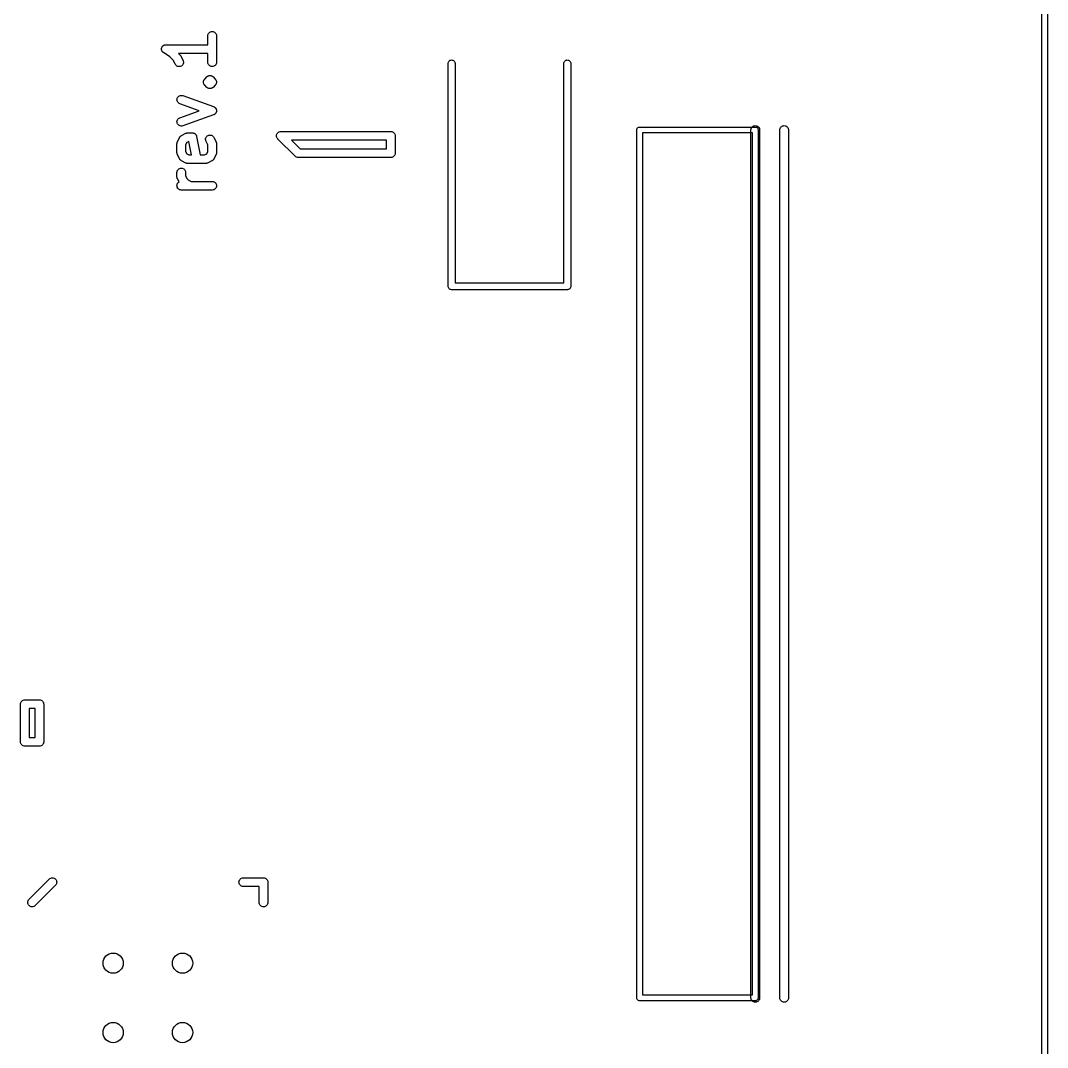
# Model space of a CAD drawing. Extents: x 4.8 to 7.88, y -6.14 to -3.94.
# Drawn here: x 7.177 to 7.876, y -4.994 to -4.296 of the extents above; entities that cross this region are included whole.
import ezdxf

# ---------------------------------------------------------------- set-up
doc = ezdxf.new("R2010")
doc.units = 0
doc.header["$MEASUREMENT"] = 0
doc.layers.add('BLACK', color=7, linetype='CONTINUOUS')

msp = doc.modelspace()

# ---------------------------------------------------------------- linework, layer by layer
at = {"layer": 'BLACK', "linetype": 'CONTINUOUS'}
for p, q in [((7.87205, -4.37018), (7.87205, -3.93898)), ((7.87598, -3.9371), (7.87598, -5.55108)), ((7.30484, -4.3048), (7.30512, -4.3043)), ((7.30512, -4.3043), (7.30549, -4.30386)), ((7.30549, -4.30386), (7.30594, -4.3035)), ((7.30594, -4.3035), (7.30645, -4.30323)), ((7.30645, -4.30323), (7.307, -4.30307)), ((7.307, -4.30307), (7.30758, -4.30301)), ((7.30758, -4.30301), (7.30815, -4.30307)), ((7.30815, -4.30307), (7.3087, -4.30324)), ((7.3087, -4.30324), (7.30921, -4.30352)), ((7.30921, -4.30352), (7.30965, -4.30389)), ((7.30965, -4.30389), (7.31001, -4.30433)), ((7.31001, -4.30433), (7.31029, -4.30484)), ((7.3046, -4.30593), (7.30467, -4.30535)), ((7.3046, -4.30597), (7.3046, -4.30593)), ((7.3046, -4.31201), (7.3046, -4.30597)), ((7.30467, -4.30535), (7.30484, -4.3048)), ((7.31029, -4.30484), (7.31045, -4.30539)), ((7.31045, -4.30539), (7.31051, -4.30597)), ((7.31051, -4.30597), (7.31051, -4.32396)), ((7.27311, -4.31494), (7.27314, -4.31466)), ((7.27313, -4.31523), (7.27311, -4.31494)), ((7.27311, -4.31494), (7.27311, -4.31494)), ((7.27311, -4.31494), (7.27311, -4.31494)), ((7.27316, -4.31551), (7.27313, -4.31523)), ((7.27314, -4.31466), (7.27317, -4.31437)), ((7.27316, -4.31552), (7.27316, -4.31551)), ((7.27324, -4.3158), (7.27316, -4.31552)), ((7.27316, -4.31552), (7.27316, -4.31552)), ((7.27317, -4.31437), (7.27325, -4.31409)), ((7.27317, -4.31437), (7.27317, -4.31437)), ((7.27317, -4.31437), (7.27317, -4.31437)), ((7.27332, -4.31607), (7.27324, -4.3158)), ((7.27325, -4.31409), (7.27334, -4.31382)), ((7.27345, -4.31631), (7.27332, -4.31607)), ((7.27332, -4.31607), (7.27332, -4.31607)), ((7.27332, -4.31607), (7.27332, -4.31607)), ((7.27334, -4.31382), (7.27348, -4.31356)), ((7.27334, -4.31382), (7.27334, -4.31382)), ((7.27334, -4.31382), (7.27334, -4.31382)), ((7.27359, -4.31658), (7.27345, -4.31631)), ((7.27348, -4.31356), (7.27361, -4.31331)), ((7.27377, -4.3168), (7.27359, -4.31658)), ((7.27359, -4.31658), (7.27359, -4.31658)), ((7.27359, -4.31658), (7.27359, -4.31658)), ((7.27361, -4.31331), (7.2738, -4.31309)), ((7.27361, -4.31331), (7.27361, -4.31331)), ((7.27361, -4.31331), (7.27361, -4.31331)), ((7.27395, -4.31703), (7.27377, -4.3168)), ((7.2738, -4.31309), (7.27398, -4.31287)), ((7.27417, -4.31722), (7.27395, -4.31703)), ((7.27395, -4.31703), (7.27395, -4.31703)), ((7.27395, -4.31703), (7.27395, -4.31703)), ((7.27398, -4.31287), (7.27421, -4.31268)), ((7.27398, -4.31287), (7.27398, -4.31287)), ((7.27398, -4.31287), (7.27398, -4.31287)), ((7.27439, -4.3174), (7.27417, -4.31722)), ((7.27421, -4.31268), (7.27443, -4.31251)), ((7.27442, -4.31742), (7.27439, -4.3174)), ((7.27439, -4.3174), (7.27439, -4.3174)), ((7.27439, -4.3174), (7.27439, -4.3174)), ((7.27439, -4.3174), (7.27439, -4.3174)), ((7.27868, -4.32026), (7.27442, -4.31742)), ((7.27443, -4.3125), (7.27469, -4.31237)), ((7.27443, -4.31251), (7.27443, -4.3125)), ((7.27443, -4.3125), (7.27443, -4.3125)), ((7.27469, -4.31237), (7.27493, -4.31224)), ((7.27493, -4.31224), (7.27494, -4.31223)), ((7.27494, -4.31223), (7.27521, -4.31215)), ((7.27494, -4.31223), (7.27494, -4.31223)), ((7.27521, -4.31215), (7.27549, -4.31207)), ((7.27549, -4.31207), (7.27578, -4.31204)), ((7.27549, -4.31207), (7.27549, -4.31207)), ((7.27549, -4.31207), (7.27549, -4.31207)), ((7.27578, -4.31204), (7.27606, -4.31201)), ((7.27606, -4.31201), (7.3046, -4.31201)), ((7.3046, -4.31792), (7.28469, -4.31792)), ((7.28469, -4.31792), (7.28565, -4.31888)), ((7.3046, -4.32396), (7.3046, -4.31792)), ((7.28113, -4.32271), (7.27868, -4.32026)), ((7.28242, -4.32528), (7.28113, -4.32271)), ((7.28272, -4.32577), (7.28242, -4.32528)), ((7.28565, -4.31888), (7.28568, -4.31891)), ((7.28568, -4.31891), (7.28578, -4.31904)), ((7.28578, -4.31904), (7.28589, -4.31916)), ((7.28589, -4.31916), (7.28596, -4.31926)), ((7.28596, -4.31926), (7.28603, -4.31936)), ((7.28603, -4.31936), (7.28611, -4.3195)), ((7.28611, -4.3195), (7.2862, -4.31964)), ((7.2862, -4.31964), (7.2877, -4.32264)), ((7.28761, -4.32545), (7.28727, -4.32592)), ((7.28785, -4.32493), (7.28761, -4.32545)), ((7.2877, -4.32264), (7.28772, -4.32268)), ((7.28772, -4.32268), (7.28792, -4.32322)), ((7.28798, -4.32437), (7.28785, -4.32493)), ((7.28792, -4.32322), (7.28801, -4.32379)), ((7.28801, -4.32379), (7.28798, -4.32437)), ((7.30466, -4.32454), (7.3046, -4.32396)), ((7.30483, -4.32509), (7.30466, -4.32454)), ((7.3051, -4.3256), (7.30483, -4.32509)), ((7.30546, -4.32604), (7.3051, -4.3256)), ((7.30999, -4.32563), (7.30962, -4.32607)), ((7.31027, -4.32513), (7.30999, -4.32563)), ((7.31044, -4.32458), (7.31027, -4.32513)), ((7.31051, -4.32401), (7.31044, -4.32458)), ((7.31051, -4.32396), (7.31051, -4.32401)), ((7.46811, -4.32469), (7.46814, -4.32434)), ((7.46811, -4.47626), (7.46811, -4.32469)), ((7.46814, -4.32434), (7.46828, -4.32389)), ((7.46828, -4.32389), (7.4685, -4.32348)), ((7.4685, -4.32348), (7.46879, -4.32312)), ((7.46879, -4.32312), (7.46915, -4.32283)), ((7.46915, -4.32283), (7.46956, -4.32261)), ((7.46956, -4.32261), (7.47001, -4.32248)), ((7.47001, -4.32248), (7.47047, -4.32243)), ((7.47047, -4.32243), (7.47094, -4.32248)), ((7.47094, -4.32248), (7.47138, -4.32261)), ((7.47138, -4.32261), (7.47179, -4.32283)), ((7.47179, -4.32283), (7.47215, -4.32312)), ((7.47215, -4.32312), (7.47245, -4.32348)), ((7.47245, -4.32348), (7.47267, -4.32389)), ((7.47267, -4.32389), (7.4728, -4.32434)), ((7.4728, -4.32434), (7.47283, -4.32469)), ((7.47283, -4.32469), (7.47283, -4.47402)), ((7.54685, -4.32469), (7.54688, -4.32434)), ((7.54685, -4.47402), (7.54685, -4.32469)), ((7.54688, -4.32434), (7.54702, -4.32389)), ((7.54702, -4.32389), (7.54724, -4.32348)), ((7.54724, -4.32348), (7.54753, -4.32312)), ((7.54753, -4.32312), (7.54789, -4.32283)), ((7.54789, -4.32283), (7.5483, -4.32261)), ((7.5483, -4.32261), (7.54875, -4.32248)), ((7.54875, -4.32248), (7.54921, -4.32243)), ((7.54921, -4.32243), (7.54968, -4.32248)), ((7.54968, -4.32248), (7.55012, -4.32261)), ((7.55012, -4.32261), (7.55053, -4.32283)), ((7.55053, -4.32283), (7.55089, -4.32312)), ((7.55089, -4.32312), (7.55119, -4.32348)), ((7.55119, -4.32348), (7.55141, -4.32389)), ((7.55141, -4.32389), (7.55154, -4.32434)), ((7.55154, -4.32434), (7.55157, -4.32469)), ((7.55157, -4.32469), (7.55157, -4.47626)), ((7.28312, -4.32619), (7.28272, -4.32577)), ((7.28359, -4.32653), (7.28312, -4.32619)), ((7.28411, -4.32676), (7.28359, -4.32653)), ((7.28468, -4.32689), (7.28411, -4.32676)), ((7.28525, -4.32691), (7.28468, -4.32689)), ((7.28582, -4.32682), (7.28525, -4.32691)), ((7.28636, -4.32661), (7.28582, -4.32682)), ((7.28685, -4.32631), (7.28636, -4.32661)), ((7.28727, -4.32592), (7.28685, -4.32631)), ((7.3059, -4.32641), (7.30546, -4.32604)), ((7.30641, -4.32669), (7.3059, -4.32641)), ((7.30696, -4.32686), (7.30641, -4.32669)), ((7.30753, -4.32692), (7.30696, -4.32686)), ((7.30811, -4.32686), (7.30753, -4.32692)), ((7.30866, -4.3267), (7.30811, -4.32686)), ((7.30917, -4.32643), (7.30866, -4.3267)), ((7.30962, -4.32607), (7.30917, -4.32643)), ((7.3016, -4.33743), (7.30163, -4.33716)), ((7.3016, -4.33744), (7.3016, -4.33743)), ((7.3016, -4.33745), (7.3016, -4.33744)), ((7.3016, -4.33744), (7.3016, -4.33744)), ((7.30163, -4.33773), (7.3016, -4.33745)), ((7.3016, -4.33745), (7.3016, -4.33745)), ((7.30163, -4.33716), (7.30166, -4.33688)), ((7.30165, -4.33801), (7.30163, -4.33773)), ((7.30166, -4.33802), (7.30165, -4.33801)), ((7.30165, -4.33801), (7.30165, -4.33801)), ((7.30166, -4.33687), (7.30166, -4.33686)), ((7.30166, -4.33686), (7.30167, -4.33686)), ((7.30166, -4.33688), (7.30166, -4.33687)), ((7.30166, -4.33687), (7.30166, -4.33687)), ((7.30166, -4.33803), (7.30166, -4.33802)), ((7.30166, -4.33802), (7.30166, -4.33802)), ((7.30174, -4.33829), (7.30166, -4.33803)), ((7.30167, -4.33686), (7.30175, -4.33659)), ((7.30181, -4.33856), (7.30174, -4.33829)), ((7.30175, -4.33659), (7.30183, -4.33633)), ((7.30182, -4.33856), (7.30181, -4.33856)), ((7.30182, -4.33857), (7.30182, -4.33856)), ((7.30182, -4.33858), (7.30182, -4.33857)), ((7.30182, -4.33857), (7.30182, -4.33857)), ((7.30195, -4.33883), (7.30182, -4.33858)), ((7.30183, -4.33632), (7.30184, -4.33631)), ((7.30183, -4.33633), (7.30183, -4.33632)), ((7.30183, -4.33632), (7.30183, -4.33632)), ((7.30184, -4.33631), (7.30197, -4.33606)), ((7.30184, -4.33631), (7.30184, -4.33631)), ((7.30208, -4.33907), (7.30195, -4.33883)), ((7.30197, -4.33606), (7.3021, -4.33582)), ((7.30208, -4.33908), (7.30208, -4.33907)), ((7.30208, -4.33907), (7.30208, -4.33907)), ((7.30209, -4.33908), (7.30208, -4.33908)), ((7.30209, -4.33909), (7.30209, -4.33908)), ((7.30227, -4.3393), (7.30209, -4.33909)), ((7.3021, -4.33582), (7.30211, -4.33582)), ((7.30211, -4.3358), (7.30229, -4.33559)), ((7.30211, -4.33581), (7.30211, -4.3358)), ((7.30211, -4.33582), (7.30211, -4.33581)), ((7.30211, -4.33581), (7.30211, -4.33581)), ((7.30244, -4.33952), (7.30227, -4.3393)), ((7.30229, -4.33559), (7.30247, -4.33537)), ((7.30245, -4.33953), (7.30244, -4.33952)), ((7.30245, -4.33954), (7.30245, -4.33953)), ((7.30245, -4.33953), (7.30245, -4.33953)), ((7.30245, -4.33953), (7.30245, -4.33953)), ((7.30247, -4.33955), (7.30245, -4.33954)), ((7.30245, -4.33954), (7.30245, -4.33954)), ((7.30245, -4.33954), (7.30245, -4.33954)), ((7.30247, -4.33537), (7.30397, -4.33387)), ((7.30397, -4.34105), (7.30247, -4.33955)), ((7.30397, -4.33387), (7.30398, -4.33386)), ((7.30398, -4.33386), (7.304, -4.33385)), ((7.30398, -4.33386), (7.30398, -4.33386)), ((7.30398, -4.33386), (7.30398, -4.33386)), ((7.304, -4.33385), (7.30421, -4.33367)), ((7.30421, -4.33367), (7.30443, -4.3335)), ((7.30443, -4.3335), (7.30444, -4.33349)), ((7.30444, -4.33349), (7.30445, -4.33349)), ((7.30445, -4.33349), (7.30469, -4.33336)), ((7.30469, -4.33336), (7.30494, -4.33323)), ((7.30494, -4.33323), (7.30495, -4.33323)), ((7.30495, -4.33323), (7.30496, -4.33322)), ((7.30496, -4.33322), (7.30523, -4.33314)), ((7.30523, -4.33314), (7.30549, -4.33306)), ((7.30549, -4.33306), (7.3055, -4.33306)), ((7.3055, -4.33306), (7.30551, -4.33306)), ((7.30551, -4.33306), (7.30579, -4.33304)), ((7.30579, -4.33304), (7.30607, -4.33301)), ((7.30607, -4.33301), (7.30608, -4.33301)), ((7.30608, -4.33301), (7.30609, -4.33301)), ((7.30609, -4.33301), (7.30636, -4.33304)), ((7.30636, -4.33304), (7.30664, -4.33307)), ((7.30664, -4.33307), (7.30665, -4.33307)), ((7.30665, -4.33307), (7.30666, -4.33307)), ((7.30666, -4.33307), (7.30692, -4.33315)), ((7.30692, -4.33315), (7.30719, -4.33324)), ((7.30719, -4.33324), (7.3072, -4.33324)), ((7.3072, -4.33324), (7.30721, -4.33324)), ((7.30721, -4.33324), (7.30745, -4.33338)), ((7.30745, -4.33338), (7.3077, -4.33351)), ((7.3077, -4.33351), (7.30771, -4.33352)), ((7.30771, -4.33352), (7.30772, -4.33352)), ((7.30772, -4.33352), (7.30793, -4.3337)), ((7.30793, -4.3337), (7.30814, -4.33387)), ((7.30814, -4.33387), (7.30964, -4.33537)), ((7.30964, -4.33955), (7.30814, -4.34105)), ((7.30964, -4.33537), (7.30966, -4.33539)), ((7.30982, -4.33933), (7.30964, -4.33955)), ((7.30966, -4.33539), (7.30966, -4.33539)), ((7.30966, -4.33539), (7.30966, -4.33539)), ((7.30966, -4.33539), (7.30966, -4.3354)), ((7.30966, -4.3354), (7.30966, -4.3354)), ((7.30966, -4.3354), (7.30967, -4.3354)), ((7.30967, -4.3354), (7.30967, -4.3354)), ((7.30967, -4.3354), (7.30985, -4.33562)), ((7.31, -4.33912), (7.30982, -4.33933)), ((7.30985, -4.33562), (7.31002, -4.33584)), ((7.31001, -4.33911), (7.31, -4.33911)), ((7.31, -4.33911), (7.31, -4.33912)), ((7.31, -4.33912), (7.31, -4.33912)), ((7.31014, -4.33886), (7.31001, -4.33911)), ((7.31001, -4.33911), (7.31001, -4.33911)), ((7.31002, -4.33584), (7.31002, -4.33584)), ((7.31002, -4.33584), (7.31003, -4.33585)), ((7.31003, -4.33585), (7.31003, -4.33585)), ((7.31003, -4.33585), (7.31003, -4.33585)), ((7.31003, -4.33585), (7.31016, -4.3361)), ((7.31027, -4.33862), (7.31014, -4.33886)), ((7.31016, -4.3361), (7.31029, -4.33635)), ((7.31028, -4.33861), (7.31027, -4.33861)), ((7.31027, -4.33861), (7.31027, -4.33862)), ((7.31036, -4.33833), (7.31028, -4.3386)), ((7.31028, -4.3386), (7.31028, -4.3386)), ((7.31028, -4.3386), (7.31028, -4.33861)), ((7.31029, -4.33635), (7.31029, -4.33635)), ((7.31029, -4.33635), (7.31029, -4.33636)), ((7.31029, -4.33636), (7.31029, -4.33636)), ((7.31029, -4.33636), (7.3103, -4.33637)), ((7.3103, -4.33637), (7.31038, -4.33664)), ((7.31045, -4.33807), (7.31036, -4.33833)), ((7.31036, -4.33833), (7.31036, -4.33833)), ((7.31038, -4.33664), (7.31045, -4.3369)), ((7.31045, -4.3369), (7.31045, -4.3369)), ((7.31045, -4.3369), (7.31046, -4.33691)), ((7.31048, -4.33776), (7.31045, -4.33805)), ((7.31045, -4.33805), (7.31045, -4.33805)), ((7.31045, -4.33805), (7.31045, -4.33806)), ((7.31045, -4.33806), (7.31045, -4.33806)), ((7.31045, -4.33806), (7.31045, -4.33807)), ((7.31046, -4.33691), (7.31046, -4.33691)), ((7.31046, -4.33691), (7.31046, -4.33692)), ((7.31046, -4.33692), (7.31048, -4.3372)), ((7.31048, -4.3372), (7.31051, -4.33747)), ((7.31051, -4.33749), (7.31048, -4.33776)), ((7.31051, -4.33747), (7.31051, -4.33748)), ((7.31051, -4.33748), (7.31051, -4.33748)), ((7.31051, -4.33748), (7.31051, -4.33749)), ((7.31051, -4.33749), (7.31051, -4.33749)), ((7.2853, -4.34679), (7.28585, -4.3466)), ((7.28585, -4.3466), (7.28642, -4.34651)), ((7.28642, -4.34651), (7.28699, -4.34654)), ((7.28699, -4.34654), (7.28755, -4.34668)), ((7.28755, -4.34668), (7.30855, -4.35418)), ((7.30418, -4.34123), (7.30397, -4.34105)), ((7.3044, -4.3414), (7.30418, -4.34123)), ((7.3044, -4.34141), (7.3044, -4.3414)), ((7.30441, -4.34142), (7.3044, -4.34141)), ((7.30466, -4.34155), (7.30441, -4.34142)), ((7.3049, -4.34168), (7.30466, -4.34155)), ((7.30491, -4.34168), (7.3049, -4.34168)), ((7.30492, -4.34169), (7.30491, -4.34168)), ((7.30518, -4.34177), (7.30492, -4.34169)), ((7.30545, -4.34185), (7.30518, -4.34177)), ((7.30546, -4.34185), (7.30545, -4.34185)), ((7.30547, -4.34186), (7.30546, -4.34185)), ((7.30575, -4.34188), (7.30547, -4.34186)), ((7.30602, -4.34191), (7.30575, -4.34188)), ((7.30603, -4.34191), (7.30602, -4.34191)), ((7.30605, -4.34192), (7.30603, -4.34191)), ((7.30632, -4.34189), (7.30605, -4.34192)), ((7.3066, -4.34186), (7.30632, -4.34189)), ((7.30661, -4.34186), (7.3066, -4.34186)), ((7.30662, -4.34186), (7.30661, -4.34186)), ((7.30688, -4.34178), (7.30662, -4.34186)), ((7.30715, -4.3417), (7.30688, -4.34178)), ((7.30716, -4.3417), (7.30715, -4.3417)), ((7.30717, -4.3417), (7.30716, -4.3417)), ((7.30741, -4.34157), (7.30717, -4.3417)), ((7.30766, -4.34144), (7.30741, -4.34157)), ((7.30767, -4.34143), (7.30766, -4.34144)), ((7.30768, -4.34143), (7.30767, -4.34143)), ((7.3079, -4.34125), (7.30768, -4.34143)), ((7.30811, -4.34108), (7.3079, -4.34125)), ((7.30813, -4.34107), (7.30811, -4.34108)), ((7.30814, -4.34105), (7.30813, -4.34106)), ((7.30813, -4.34106), (7.30813, -4.34106)), ((7.30813, -4.34106), (7.30813, -4.34107)), ((7.28361, -4.34958), (7.28364, -4.34901)), ((7.28369, -4.35015), (7.28361, -4.34958)), ((7.28364, -4.34901), (7.28378, -4.34845)), ((7.28388, -4.3507), (7.28369, -4.35015)), ((7.28378, -4.34845), (7.28403, -4.34793)), ((7.28417, -4.35119), (7.28388, -4.3507)), ((7.28403, -4.34793), (7.28438, -4.34747)), ((7.28455, -4.35163), (7.28417, -4.35119)), ((7.28438, -4.34747), (7.28481, -4.34708)), ((7.28501, -4.35197), (7.28455, -4.35163)), ((7.28481, -4.34708), (7.2853, -4.34679)), ((7.28553, -4.35223), (7.28501, -4.35197)), ((7.28556, -4.35224), (7.28553, -4.35223)), ((7.29878, -4.35696), (7.28556, -4.35224)), ((7.28556, -4.36168), (7.29878, -4.35696)), ((7.30855, -4.35974), (7.28755, -4.36724)), ((7.30855, -4.35418), (7.30859, -4.35419)), ((7.30868, -4.35968), (7.30855, -4.35974)), ((7.30859, -4.35419), (7.30871, -4.35426)), ((7.30881, -4.35963), (7.30868, -4.35968)), ((7.30871, -4.35426), (7.30885, -4.3543)), ((7.30894, -4.35956), (7.30881, -4.35963)), ((7.30885, -4.3543), (7.30897, -4.35438)), ((7.30907, -4.35949), (7.30894, -4.35956)), ((7.30897, -4.35438), (7.3091, -4.35445)), ((7.30918, -4.35941), (7.30907, -4.35949)), ((7.3091, -4.35445), (7.30922, -4.35453)), ((7.30931, -4.35934), (7.30918, -4.35941)), ((7.30922, -4.35453), (7.30934, -4.35461)), ((7.30941, -4.35924), (7.30931, -4.35934)), ((7.30934, -4.35461), (7.30945, -4.35471)), ((7.30953, -4.35915), (7.30941, -4.35924)), ((7.30945, -4.35471), (7.30956, -4.3548)), ((7.30963, -4.35905), (7.30953, -4.35915)), ((7.30956, -4.3548), (7.30966, -4.3549)), ((7.30973, -4.35895), (7.30963, -4.35905)), ((7.30966, -4.3549), (7.30976, -4.355)), ((7.30982, -4.35884), (7.30973, -4.35895)), ((7.30976, -4.355), (7.30985, -4.35512)), ((7.30992, -4.35873), (7.30982, -4.35884)), ((7.30985, -4.35512), (7.30995, -4.35523)), ((7.30999, -4.35861), (7.30992, -4.35873)), ((7.30995, -4.35523), (7.31002, -4.35535)), ((7.31008, -4.35849), (7.30999, -4.35861)), ((7.31002, -4.35535), (7.3101, -4.35546)), ((7.31014, -4.35836), (7.31008, -4.35849)), ((7.3101, -4.35546), (7.31016, -4.3556)), ((7.31022, -4.35823), (7.31014, -4.35836)), ((7.31016, -4.3556), (7.31024, -4.35572)), ((7.31027, -4.3581), (7.31022, -4.35823)), ((7.31024, -4.35572), (7.31028, -4.35586)), ((7.31033, -4.35797), (7.31027, -4.3581)), ((7.31028, -4.35586), (7.31034, -4.35599)), ((7.31037, -4.35783), (7.31033, -4.35797)), ((7.31034, -4.35599), (7.31038, -4.35613)), ((7.31042, -4.35769), (7.31037, -4.35783)), ((7.31038, -4.35613), (7.31043, -4.35627)), ((7.31044, -4.35755), (7.31042, -4.35769)), ((7.31043, -4.35627), (7.31045, -4.35641)), ((7.31047, -4.35741), (7.31044, -4.35755)), ((7.31045, -4.35641), (7.31048, -4.35655)), ((7.31048, -4.35727), (7.31047, -4.35741)), ((7.31048, -4.35655), (7.31049, -4.35669)), ((7.3105, -4.35712), (7.31048, -4.35727)), ((7.31049, -4.35669), (7.31051, -4.35684)), ((7.31051, -4.35684), (7.3105, -4.35698)), ((7.3105, -4.35698), (7.3105, -4.35712)), ((7.28361, -4.3643), (7.2837, -4.36373)), ((7.28363, -4.36487), (7.28361, -4.3643)), ((7.28377, -4.36543), (7.28363, -4.36487)), ((7.2837, -4.36373), (7.28389, -4.36319)), ((7.28401, -4.36596), (7.28377, -4.36543)), ((7.28389, -4.36319), (7.28419, -4.36269)), ((7.28435, -4.36642), (7.28401, -4.36596)), ((7.28419, -4.36269), (7.28458, -4.36227)), ((7.28477, -4.36681), (7.28435, -4.36642)), ((7.28458, -4.36227), (7.28504, -4.36192)), ((7.28527, -4.36711), (7.28477, -4.36681)), ((7.28504, -4.36192), (7.28556, -4.36168)), ((7.28581, -4.36731), (7.28527, -4.36711)), ((7.28638, -4.36741), (7.28581, -4.36731)), ((7.28695, -4.36739), (7.28638, -4.36741)), ((7.28751, -4.36725), (7.28695, -4.36739)), ((7.28755, -4.36724), (7.28751, -4.36725)), ((7.67507, -4.36798), (7.67552, -4.36761)), ((7.67552, -4.36761), (7.67603, -4.36734)), ((7.67603, -4.36734), (7.67659, -4.36717)), ((7.67659, -4.36717), (7.67717, -4.36711)), ((7.67717, -4.36711), (7.67774, -4.36717)), ((7.67774, -4.36717), (7.6783, -4.36734)), ((7.6783, -4.36734), (7.67881, -4.36761)), ((7.67881, -4.36761), (7.67926, -4.36798)), ((7.69475, -4.36798), (7.6952, -4.36761)), ((7.6952, -4.36761), (7.69571, -4.36734)), ((7.69571, -4.36734), (7.69627, -4.36717)), ((7.69627, -4.36717), (7.69685, -4.36711)), ((7.69685, -4.36711), (7.69743, -4.36717)), ((7.69743, -4.36717), (7.69799, -4.36734)), ((7.69799, -4.36734), (7.6985, -4.36761)), ((7.6985, -4.36761), (7.69895, -4.36798)), ((7.28563, -4.37481), (7.28575, -4.37462)), ((7.28575, -4.37462), (7.28579, -4.37457)), ((7.28579, -4.37457), (7.28583, -4.37452)), ((7.28583, -4.37452), (7.28599, -4.37436)), ((7.28599, -4.37436), (7.28615, -4.3742)), ((7.28615, -4.3742), (7.2862, -4.37417)), ((7.2862, -4.37417), (7.28625, -4.37412)), ((7.28625, -4.37412), (7.28644, -4.374)), ((7.28644, -4.374), (7.28662, -4.37388)), ((7.28662, -4.37388), (7.28668, -4.37385)), ((7.28668, -4.37385), (7.28674, -4.37382)), ((7.28674, -4.37382), (7.28974, -4.37232)), ((7.28974, -4.37232), (7.28977, -4.3723)), ((7.28977, -4.3723), (7.28986, -4.37227)), ((7.28986, -4.37227), (7.28993, -4.37223)), ((7.28993, -4.37223), (7.29013, -4.37217)), ((7.29013, -4.37217), (7.29031, -4.3721)), ((7.29031, -4.3721), (7.2904, -4.37209)), ((7.2904, -4.37209), (7.29048, -4.37206)), ((7.29048, -4.37206), (7.29068, -4.37204)), ((7.29068, -4.37204), (7.29088, -4.37201)), ((7.29088, -4.37201), (7.29097, -4.37201)), ((7.29097, -4.37201), (7.29106, -4.37201)), ((7.29106, -4.37201), (7.29406, -4.37201)), ((7.29406, -4.37201), (7.29407, -4.37201)), ((7.29407, -4.37201), (7.29407, -4.37201)), ((7.29407, -4.37201), (7.29407, -4.37201)), ((7.29407, -4.37201), (7.2941, -4.37201)), ((7.2941, -4.37201), (7.29437, -4.37204)), ((7.29437, -4.37204), (7.29465, -4.37206)), ((7.29465, -4.37206), (7.29466, -4.37207)), ((7.29466, -4.37207), (7.29467, -4.37207)), ((7.29467, -4.37207), (7.29493, -4.37215)), ((7.29493, -4.37215), (7.2952, -4.37223)), ((7.2952, -4.37223), (7.29521, -4.37224)), ((7.29521, -4.37224), (7.29522, -4.37224)), ((7.29522, -4.37224), (7.29546, -4.37238)), ((7.29546, -4.37238), (7.2957, -4.37251)), ((7.2957, -4.37251), (7.29571, -4.37252)), ((7.29571, -4.37252), (7.29573, -4.37252)), ((7.29573, -4.37252), (7.29594, -4.3727)), ((7.29594, -4.3727), (7.29615, -4.37287)), ((7.29615, -4.37287), (7.29616, -4.37288)), ((7.29616, -4.37288), (7.29617, -4.37289)), ((7.29617, -4.37289), (7.29634, -4.37311)), ((7.29634, -4.37311), (7.29651, -4.37332)), ((7.29651, -4.37332), (7.29652, -4.37333)), ((7.29652, -4.37333), (7.29653, -4.37334)), ((7.29653, -4.37334), (7.29665, -4.37358)), ((7.29665, -4.37358), (7.29678, -4.37383)), ((7.29678, -4.37383), (7.29679, -4.37384)), ((7.29679, -4.37384), (7.29679, -4.37385)), ((7.29679, -4.37385), (7.29687, -4.37412)), ((7.29687, -4.37412), (7.29695, -4.37438)), ((7.29695, -4.37438), (7.29948, -4.387)), ((7.3035, -4.37497), (7.30384, -4.3745)), ((7.30384, -4.3745), (7.30426, -4.37411)), ((7.30426, -4.37411), (7.30475, -4.37381)), ((7.30475, -4.37381), (7.30529, -4.3736)), ((7.30529, -4.3736), (7.30586, -4.37351)), ((7.30586, -4.37351), (7.30644, -4.37353)), ((7.30644, -4.37353), (7.307, -4.37366)), ((7.307, -4.37366), (7.30752, -4.3739)), ((7.30752, -4.3739), (7.30799, -4.37423)), ((7.30799, -4.37423), (7.30839, -4.37465)), ((7.30839, -4.37465), (7.3087, -4.37514)), ((7.35136, -4.37402), (7.35142, -4.37344)), ((7.35142, -4.37459), (7.35136, -4.37402)), ((7.35142, -4.37344), (7.35159, -4.37288)), ((7.35159, -4.37515), (7.35142, -4.37459)), ((7.35159, -4.37288), (7.35186, -4.37237)), ((7.35186, -4.37237), (7.35223, -4.37192)), ((7.35223, -4.37192), (7.35268, -4.37155)), ((7.35268, -4.37155), (7.3532, -4.37127)), ((7.3532, -4.37127), (7.35375, -4.37111)), ((7.35375, -4.37111), (7.35419, -4.37106)), ((7.35419, -4.37106), (7.35433, -4.37105)), ((7.35419, -4.37106), (7.35419, -4.37106)), ((7.35433, -4.37105), (7.35448, -4.37106)), ((7.35448, -4.37106), (7.42899, -4.37106)), ((7.42899, -4.37106), (7.42913, -4.37105)), ((7.42913, -4.37105), (7.42928, -4.37106)), ((7.42928, -4.37106), (7.42971, -4.37111)), ((7.42971, -4.37111), (7.43027, -4.37127)), ((7.43027, -4.37127), (7.43078, -4.37155)), ((7.43078, -4.37155), (7.43123, -4.37192)), ((7.43123, -4.37192), (7.4316, -4.37237)), ((7.4316, -4.37237), (7.43187, -4.37288)), ((7.43187, -4.37288), (7.43204, -4.37344)), ((7.43204, -4.37344), (7.4321, -4.37402)), ((7.4321, -4.37402), (7.43209, -4.37416)), ((7.43209, -4.37416), (7.43209, -4.38568)), ((7.59645, -4.37008), (7.59649, -4.36969)), ((7.59646, -4.37018), (7.59645, -4.37008)), ((7.59646, -4.96053), (7.59646, -4.37018)), ((7.59649, -4.36969), (7.5966, -4.36932)), ((7.5966, -4.36932), (7.59678, -4.36898)), ((7.59678, -4.36898), (7.59703, -4.36868)), ((7.59703, -4.36868), (7.59733, -4.36843)), ((7.59733, -4.36843), (7.59767, -4.36825)), ((7.59767, -4.36825), (7.59804, -4.36814)), ((7.59804, -4.36814), (7.59833, -4.36811)), ((7.59833, -4.36811), (7.59843, -4.3681)), ((7.59843, -4.3681), (7.59852, -4.36811)), ((7.59852, -4.36811), (7.67707, -4.36811)), ((7.60039, -4.37205), (7.60039, -4.95866)), ((7.6752, -4.37205), (7.60039, -4.37205)), ((7.67421, -4.36993), (7.67426, -4.3695)), ((7.67421, -4.96077), (7.67421, -4.36993)), ((7.67426, -4.3695), (7.67442, -4.36894)), ((7.67442, -4.36894), (7.6747, -4.36843)), ((7.6747, -4.36843), (7.67507, -4.36798)), ((7.6752, -4.95866), (7.6752, -4.37205)), ((7.67707, -4.36811), (7.67717, -4.3681)), ((7.67717, -4.3681), (7.67726, -4.36811)), ((7.67726, -4.36811), (7.67755, -4.36814)), ((7.67755, -4.36814), (7.67792, -4.36825)), ((7.67792, -4.36825), (7.67826, -4.36843)), ((7.67826, -4.36843), (7.67856, -4.36868)), ((7.67856, -4.36868), (7.67881, -4.36898)), ((7.67881, -4.36898), (7.67899, -4.36932)), ((7.67899, -4.36932), (7.67911, -4.36969)), ((7.67911, -4.36969), (7.67914, -4.37008)), ((7.67914, -4.37008), (7.67913, -4.37018)), ((7.67913, -4.37018), (7.67913, -4.96053)), ((7.67926, -4.36798), (7.67963, -4.36843)), ((7.67963, -4.36843), (7.67991, -4.36894)), ((7.67991, -4.36894), (7.68008, -4.3695)), ((7.68008, -4.3695), (7.68012, -4.36993)), ((7.68012, -4.36993), (7.68012, -4.96077)), ((7.6939, -4.36993), (7.69394, -4.3695)), ((7.6939, -4.96077), (7.6939, -4.36993)), ((7.69394, -4.3695), (7.69411, -4.36894)), ((7.69411, -4.36894), (7.69438, -4.36843)), ((7.69438, -4.36843), (7.69475, -4.36798)), ((7.69895, -4.36798), (7.69932, -4.36843)), ((7.69932, -4.36843), (7.69959, -4.36894)), ((7.69959, -4.36894), (7.69976, -4.3695)), ((7.69976, -4.3695), (7.6998, -4.36993)), ((7.6998, -4.36993), (7.6998, -4.96077)), ((7.87205, -4.96053), (7.87205, -4.37018)), ((7.87205, -4.37018), (7.87205, -4.37018)), ((7.28361, -4.37924), (7.28365, -4.37904)), ((7.28362, -4.37933), (7.28361, -4.37924)), ((7.28361, -4.37942), (7.28362, -4.37933)), ((7.28361, -4.37946), (7.28361, -4.37942)), ((7.28361, -4.38546), (7.28361, -4.37946)), ((7.28365, -4.37904), (7.28367, -4.37884)), ((7.28367, -4.37884), (7.2837, -4.37876)), ((7.2837, -4.37876), (7.28371, -4.37867)), ((7.28371, -4.37867), (7.28378, -4.37849)), ((7.28378, -4.37849), (7.28384, -4.37829)), ((7.28384, -4.37829), (7.28389, -4.37822)), ((7.28389, -4.37822), (7.28392, -4.37814)), ((7.28392, -4.37814), (7.28542, -4.37514)), ((7.28542, -4.37514), (7.28544, -4.3751)), ((7.28544, -4.3751), (7.28547, -4.37505)), ((7.28547, -4.37505), (7.2855, -4.37499)), ((7.2855, -4.37499), (7.28563, -4.37481)), ((7.29026, -4.37866), (7.28951, -4.38015)), ((7.28951, -4.38015), (7.28951, -4.38476)), ((7.29165, -4.37796), (7.29026, -4.37866)), ((7.29345, -4.387), (7.29165, -4.37796)), ((7.30311, -4.37663), (7.30313, -4.37606)), ((7.3032, -4.3772), (7.30311, -4.37663)), ((7.30313, -4.37606), (7.30326, -4.37549)), ((7.3034, -4.37774), (7.3032, -4.3772)), ((7.30326, -4.37549), (7.3035, -4.37497)), ((7.30341, -4.37778), (7.3034, -4.37774)), ((7.3046, -4.38015), (7.30341, -4.37778)), ((7.3046, -4.38476), (7.3046, -4.38015)), ((7.3087, -4.37514), (7.3102, -4.37814)), ((7.3102, -4.37814), (7.31021, -4.37817)), ((7.31021, -4.37817), (7.31024, -4.37826)), ((7.31024, -4.37826), (7.31029, -4.37833)), ((7.31029, -4.37833), (7.31034, -4.37853)), ((7.31034, -4.37853), (7.31041, -4.37871)), ((7.31041, -4.37871), (7.31043, -4.3788)), ((7.31043, -4.3788), (7.31045, -4.37888)), ((7.31045, -4.37888), (7.31047, -4.37908)), ((7.31047, -4.37908), (7.3105, -4.37928)), ((7.3105, -4.37928), (7.3105, -4.37937)), ((7.3105, -4.37937), (7.31051, -4.37946)), ((7.31051, -4.37946), (7.31051, -4.38546)), ((7.35186, -4.37566), (7.35159, -4.37515)), ((7.35223, -4.37611), (7.35186, -4.37566)), ((7.35235, -4.37621), (7.35223, -4.37611)), ((7.36395, -4.38781), (7.35235, -4.37621)), ((7.36146, -4.37697), (7.36736, -4.38287)), ((7.42618, -4.37697), (7.36146, -4.37697)), ((7.42618, -4.38287), (7.42618, -4.37697)), ((7.28361, -4.38554), (7.28361, -4.38546)), ((7.28361, -4.38563), (7.28361, -4.38554)), ((7.28364, -4.38583), (7.28361, -4.38563)), ((7.28366, -4.38603), (7.28364, -4.38583)), ((7.28369, -4.38611), (7.28366, -4.38603)), ((7.2837, -4.3862), (7.28369, -4.38611)), ((7.28377, -4.38639), (7.2837, -4.3862)), ((7.28383, -4.38658), (7.28377, -4.38639)), ((7.28387, -4.38666), (7.28383, -4.38658)), ((7.2839, -4.38674), (7.28387, -4.38666)), ((7.28392, -4.38678), (7.2839, -4.38674)), ((7.28542, -4.38978), (7.28392, -4.38678)), ((7.28951, -4.38476), (7.29026, -4.38626)), ((7.29026, -4.38626), (7.29175, -4.387)), ((7.29175, -4.387), (7.29345, -4.387)), ((7.29948, -4.387), (7.30236, -4.387)), ((7.30236, -4.387), (7.30385, -4.38626)), ((7.30385, -4.38626), (7.3046, -4.38476)), ((7.3102, -4.38678), (7.3087, -4.38978)), ((7.31023, -4.3867), (7.3102, -4.38678)), ((7.31027, -4.38662), (7.31023, -4.3867)), ((7.31033, -4.38643), (7.31027, -4.38662)), ((7.3104, -4.38624), (7.31033, -4.38643)), ((7.31042, -4.38615), (7.3104, -4.38624)), ((7.31044, -4.38607), (7.31042, -4.38615)), ((7.31047, -4.38587), (7.31044, -4.38607)), ((7.3105, -4.38567), (7.31047, -4.38587)), ((7.31051, -4.3855), (7.3105, -4.38558)), ((7.3105, -4.38558), (7.3105, -4.38567)), ((7.31051, -4.38546), (7.31051, -4.3855)), ((7.36404, -4.38792), (7.36395, -4.38781)), ((7.36449, -4.38829), (7.36404, -4.38792)), ((7.36501, -4.38857), (7.36449, -4.38829)), ((7.36556, -4.38874), (7.36501, -4.38857)), ((7.36736, -4.38287), (7.42618, -4.38287)), ((7.43027, -4.38857), (7.42971, -4.38874)), ((7.43078, -4.38829), (7.43027, -4.38857)), ((7.43123, -4.38792), (7.43078, -4.38829)), ((7.4316, -4.38748), (7.43123, -4.38792)), ((7.43187, -4.38696), (7.4316, -4.38748)), ((7.43204, -4.38641), (7.43187, -4.38696)), ((7.4321, -4.38583), (7.43204, -4.38641)), ((7.43209, -4.38568), (7.4321, -4.38583)), ((7.28545, -4.38983), (7.28542, -4.38978)), ((7.28548, -4.38989), (7.28545, -4.38983)), ((7.2856, -4.39007), (7.28548, -4.38989)), ((7.28572, -4.39026), (7.2856, -4.39007)), ((7.28577, -4.39031), (7.28572, -4.39026)), ((7.2858, -4.39036), (7.28577, -4.39031)), ((7.28596, -4.39052), (7.2858, -4.39036)), ((7.28612, -4.39068), (7.28596, -4.39052)), ((7.28617, -4.39072), (7.28612, -4.39068)), ((7.28622, -4.39076), (7.28617, -4.39072)), ((7.28641, -4.39089), (7.28622, -4.39076)), ((7.28659, -4.39102), (7.28641, -4.39089)), ((7.28665, -4.39104), (7.28659, -4.39102)), ((7.2867, -4.39108), (7.28665, -4.39104)), ((7.28674, -4.3911), (7.2867, -4.39108)), ((7.28974, -4.3926), (7.28674, -4.3911)), ((7.28982, -4.39263), (7.28974, -4.3926)), ((7.28989, -4.39267), (7.28982, -4.39263)), ((7.29009, -4.39273), (7.28989, -4.39267)), ((7.29027, -4.3928), (7.29009, -4.39273)), ((7.29036, -4.39282), (7.29027, -4.3928)), ((7.29044, -4.39284), (7.29036, -4.39282)), ((7.29064, -4.39287), (7.29044, -4.39284)), ((7.29084, -4.3929), (7.29064, -4.39287)), ((7.29093, -4.3929), (7.29084, -4.3929)), ((7.29102, -4.39291), (7.29093, -4.3929)), ((7.29106, -4.39291), (7.29102, -4.39291)), ((7.30306, -4.39291), (7.29106, -4.39291)), ((7.30314, -4.3929), (7.30306, -4.39291)), ((7.30323, -4.3929), (7.30314, -4.3929)), ((7.30343, -4.39287), (7.30323, -4.3929)), ((7.30363, -4.39285), (7.30343, -4.39287)), ((7.30371, -4.39283), (7.30363, -4.39285)), ((7.3038, -4.39281), (7.30371, -4.39283)), ((7.30399, -4.39274), (7.3038, -4.39281)), ((7.30418, -4.39269), (7.30399, -4.39274)), ((7.30426, -4.39265), (7.30418, -4.39269)), ((7.30434, -4.39262), (7.30426, -4.39265)), ((7.30438, -4.3926), (7.30434, -4.39262)), ((7.30738, -4.3911), (7.30438, -4.3926)), ((7.30743, -4.39106), (7.30738, -4.3911)), ((7.30749, -4.39104), (7.30743, -4.39106)), ((7.30767, -4.39091), (7.30749, -4.39104)), ((7.30786, -4.39079), (7.30767, -4.39091)), ((7.30791, -4.39075), (7.30786, -4.39079)), ((7.30796, -4.39071), (7.30791, -4.39075)), ((7.30812, -4.39055), (7.30796, -4.39071)), ((7.30828, -4.39039), (7.30812, -4.39055)), ((7.30832, -4.39034), (7.30828, -4.39039)), ((7.30836, -4.3903), (7.30832, -4.39034)), ((7.30849, -4.39011), (7.30836, -4.3903)), ((7.30862, -4.38993), (7.30849, -4.39011)), ((7.30864, -4.38987), (7.30862, -4.38993)), ((7.30868, -4.38981), (7.30864, -4.38987)), ((7.3087, -4.38978), (7.30868, -4.38981)), ((7.366, -4.38878), (7.36556, -4.38874)), ((7.36614, -4.38879), (7.366, -4.38878)), ((7.366, -4.38878), (7.366, -4.38878)), ((7.36629, -4.38878), (7.36614, -4.38879)), ((7.42899, -4.38878), (7.36629, -4.38878)), ((7.42913, -4.38879), (7.42899, -4.38878)), ((7.42928, -4.38878), (7.42913, -4.38879)), ((7.42971, -4.38874), (7.42928, -4.38878)), ((7.28361, -4.39891), (7.28367, -4.39834)), ((7.28361, -4.39895), (7.28361, -4.39891)), ((7.28361, -4.40195), (7.28361, -4.39895)), ((7.28361, -4.40204), (7.28361, -4.40195)), ((7.28361, -4.40213), (7.28361, -4.40204)), ((7.28364, -4.40233), (7.28361, -4.40213)), ((7.28366, -4.40253), (7.28364, -4.40233)), ((7.28369, -4.40261), (7.28366, -4.40253)), ((7.28367, -4.39834), (7.28384, -4.39779)), ((7.2837, -4.4027), (7.28369, -4.40261)), ((7.28384, -4.39779), (7.28412, -4.39729)), ((7.28412, -4.39729), (7.28449, -4.39685)), ((7.28449, -4.39685), (7.28494, -4.39648)), ((7.28494, -4.39648), (7.28545, -4.39622)), ((7.28545, -4.39622), (7.286, -4.39605)), ((7.286, -4.39605), (7.28658, -4.396)), ((7.28658, -4.396), (7.28715, -4.39606)), ((7.28715, -4.39606), (7.2877, -4.39623)), ((7.2877, -4.39623), (7.28821, -4.39651)), ((7.28821, -4.39651), (7.28865, -4.39687)), ((7.28865, -4.39687), (7.28902, -4.39732)), ((7.28902, -4.39732), (7.28929, -4.39783)), ((7.28929, -4.39783), (7.28945, -4.39838)), ((7.28945, -4.39838), (7.28951, -4.39895)), ((7.28951, -4.39895), (7.28951, -4.40126)), ((7.28951, -4.40126), (7.29048, -4.4032)), ((7.28361, -4.40793), (7.28367, -4.40736)), ((7.28366, -4.40851), (7.28361, -4.40793)), ((7.28382, -4.40906), (7.28366, -4.40851)), ((7.28367, -4.40736), (7.28384, -4.40681)), ((7.28377, -4.40289), (7.2837, -4.4027)), ((7.28383, -4.40308), (7.28377, -4.40289)), ((7.28409, -4.40957), (7.28382, -4.40906)), ((7.28387, -4.40316), (7.28383, -4.40308)), ((7.28384, -4.40681), (7.28411, -4.4063)), ((7.2839, -4.40324), (7.28387, -4.40316)), ((7.28392, -4.40327), (7.2839, -4.40324)), ((7.285, -4.40545), (7.28392, -4.40327)), ((7.28445, -4.41002), (7.28409, -4.40957)), ((7.28411, -4.4063), (7.28448, -4.40586)), ((7.28448, -4.40586), (7.28492, -4.40549)), ((7.28492, -4.40549), (7.285, -4.40545)), ((7.29048, -4.4032), (7.29131, -4.40403)), ((7.29131, -4.40403), (7.29325, -4.405)), ((7.29325, -4.405), (7.30756, -4.405)), ((7.30756, -4.405), (7.3076, -4.405)), ((7.3076, -4.405), (7.30817, -4.40507)), ((7.30817, -4.40507), (7.30872, -4.40524)), ((7.30872, -4.40524), (7.30922, -4.40552)), ((7.30922, -4.40552), (7.30966, -4.40589)), ((7.31, -4.4096), (7.30964, -4.41005)), ((7.30966, -4.40589), (7.31003, -4.40634)), ((7.31028, -4.4091), (7.31, -4.4096)), ((7.31003, -4.40634), (7.31029, -4.40685)), ((7.31045, -4.40855), (7.31028, -4.4091)), ((7.31029, -4.40685), (7.31046, -4.4074)), ((7.31051, -4.40797), (7.31045, -4.40855)), ((7.31046, -4.4074), (7.31051, -4.40797)), ((7.28489, -4.41039), (7.28445, -4.41002)), ((7.28539, -4.41067), (7.28489, -4.41039)), ((7.28594, -4.41084), (7.28539, -4.41067)), ((7.28652, -4.41091), (7.28594, -4.41084)), ((7.28656, -4.41091), (7.28652, -4.41091)), ((7.30756, -4.41091), (7.28656, -4.41091)), ((7.30813, -4.41085), (7.30756, -4.41091)), ((7.30868, -4.41068), (7.30813, -4.41085)), ((7.30919, -4.41041), (7.30868, -4.41068)), ((7.30964, -4.41005), (7.30919, -4.41041)), ((7.4681, -4.47638), (7.46811, -4.47626)), ((7.46814, -4.47684), (7.4681, -4.47638)), ((7.46828, -4.47729), (7.46814, -4.47684)), ((7.4685, -4.4777), (7.46828, -4.47729)), ((7.46879, -4.47806), (7.4685, -4.4777)), ((7.46915, -4.47835), (7.46879, -4.47806)), ((7.46956, -4.47857), (7.46915, -4.47835)), ((7.47001, -4.47871), (7.46956, -4.47857)), ((7.47047, -4.47875), (7.47001, -4.47871)), ((7.47059, -4.47874), (7.47047, -4.47875)), ((7.5491, -4.47874), (7.47059, -4.47874)), ((7.47283, -4.47402), (7.54685, -4.47402)), ((7.54921, -4.47875), (7.5491, -4.47874)), ((7.54933, -4.47874), (7.54921, -4.47875)), ((7.54968, -4.47871), (7.54933, -4.47874)), ((7.54933, -4.47874), (7.54933, -4.47874)), ((7.55012, -4.47857), (7.54968, -4.47871)), ((7.55053, -4.47835), (7.55012, -4.47857)), ((7.55089, -4.47806), (7.55053, -4.47835)), ((7.55119, -4.4777), (7.55089, -4.47806)), ((7.55141, -4.47729), (7.55119, -4.4777)), ((7.55154, -4.47684), (7.55141, -4.47729)), ((7.55159, -4.47638), (7.55154, -4.47684)), ((7.55157, -4.47626), (7.55159, -4.47638)), ((7.17765, -4.75918), (7.17802, -4.75873)), ((7.17802, -4.75873), (7.17847, -4.75836)), ((7.17847, -4.75836), (7.17898, -4.75809)), ((7.17898, -4.75809), (7.17954, -4.75792)), ((7.17954, -4.75792), (7.17997, -4.75787)), ((7.17997, -4.75787), (7.18012, -4.75786)), ((7.18012, -4.75786), (7.18026, -4.75787)), ((7.18026, -4.75787), (7.18982, -4.75787)), ((7.18982, -4.75787), (7.18996, -4.75786)), ((7.18996, -4.75786), (7.19011, -4.75787)), ((7.19011, -4.75787), (7.19054, -4.75792)), ((7.19054, -4.75792), (7.1911, -4.75809)), ((7.1911, -4.75809), (7.19161, -4.75836)), ((7.19161, -4.75836), (7.19206, -4.75873)), ((7.19206, -4.75873), (7.19243, -4.75918)), ((7.17715, -4.76083), (7.17721, -4.76025)), ((7.17717, -4.76097), (7.17715, -4.76083)), ((7.17717, -4.78627), (7.17717, -4.76097)), ((7.17721, -4.76025), (7.17738, -4.75969)), ((7.17738, -4.75969), (7.17765, -4.75918)), ((7.18307, -4.76378), (7.18307, -4.78346)), ((7.18701, -4.76378), (7.18307, -4.76378)), ((7.18701, -4.78346), (7.18701, -4.76378)), ((7.19243, -4.75918), (7.1927, -4.75969)), ((7.1927, -4.75969), (7.19287, -4.76025)), ((7.19287, -4.76025), (7.19293, -4.76083)), ((7.19293, -4.76083), (7.19291, -4.76097)), ((7.19291, -4.76097), (7.19291, -4.78627)), ((7.17715, -4.78642), (7.17717, -4.78627)), ((7.17721, -4.787), (7.17715, -4.78642)), ((7.18307, -4.78346), (7.18701, -4.78346)), ((7.19293, -4.78642), (7.19287, -4.787)), ((7.19291, -4.78627), (7.19293, -4.78642)), ((7.17738, -4.78755), (7.17721, -4.787)), ((7.17765, -4.78807), (7.17738, -4.78755)), ((7.1778, -4.78825), (7.17765, -4.78807)), ((7.17802, -4.78852), (7.1778, -4.78825)), ((7.17847, -4.78888), (7.17802, -4.78852)), ((7.17898, -4.78916), (7.17847, -4.78888)), ((7.17954, -4.78933), (7.17898, -4.78916)), ((7.18012, -4.78938), (7.17954, -4.78933)), ((7.18026, -4.78937), (7.18012, -4.78938)), ((7.18982, -4.78937), (7.18026, -4.78937)), ((7.18996, -4.78938), (7.18982, -4.78937)), ((7.19011, -4.78937), (7.18996, -4.78938)), ((7.19054, -4.78933), (7.19011, -4.78937)), ((7.1911, -4.78916), (7.19054, -4.78933)), ((7.19161, -4.78888), (7.1911, -4.78916)), ((7.19206, -4.78852), (7.19161, -4.78888)), ((7.19243, -4.78807), (7.19206, -4.78852)), ((7.1927, -4.78755), (7.19243, -4.78807)), ((7.19287, -4.787), (7.1927, -4.78755)), ((7.18285, -4.89368), (7.19683, -4.8797)), ((7.20101, -4.88388), (7.18702, -4.89786)), ((7.19683, -4.8797), (7.19717, -4.87942)), ((7.19717, -4.87942), (7.19768, -4.87915)), ((7.19768, -4.87915), (7.19824, -4.87898)), ((7.19824, -4.87898), (7.19882, -4.87892)), ((7.19882, -4.87892), (7.1994, -4.87898)), ((7.1994, -4.87898), (7.19995, -4.87915)), ((7.19995, -4.87915), (7.20047, -4.87942)), ((7.20047, -4.87942), (7.20092, -4.87979)), ((7.20092, -4.87979), (7.20129, -4.88024)), ((7.20129, -4.88354), (7.20101, -4.88388)), ((7.20129, -4.88024), (7.20156, -4.88075)), ((7.20156, -4.88303), (7.20129, -4.88354)), ((7.20156, -4.88075), (7.20173, -4.88131)), ((7.20173, -4.88247), (7.20156, -4.88303)), ((7.20173, -4.88131), (7.20179, -4.88189)), ((7.20179, -4.88189), (7.20173, -4.88247)), ((7.32577, -4.88189), (7.32583, -4.88131)), ((7.32583, -4.88247), (7.32577, -4.88189)), ((7.32583, -4.88131), (7.326, -4.88075)), ((7.326, -4.88303), (7.32583, -4.88247)), ((7.326, -4.88075), (7.32627, -4.88024)), ((7.32627, -4.88354), (7.326, -4.88303)), ((7.32627, -4.88024), (7.32664, -4.87979)), ((7.32664, -4.88399), (7.32627, -4.88354)), ((7.32664, -4.87979), (7.32709, -4.87942)), ((7.32709, -4.88436), (7.32664, -4.88399)), ((7.32709, -4.87942), (7.3276, -4.87915)), ((7.3276, -4.88463), (7.32709, -4.88436)), ((7.3276, -4.87915), (7.32816, -4.87898)), ((7.32816, -4.8848), (7.3276, -4.88463)), ((7.32816, -4.87898), (7.3286, -4.87894)), ((7.3286, -4.88484), (7.32816, -4.8848)), ((7.3286, -4.87894), (7.34237, -4.87894)), ((7.34237, -4.87894), (7.34252, -4.87892)), ((7.34252, -4.87892), (7.34266, -4.87894)), ((7.34266, -4.87894), (7.3431, -4.87898)), ((7.3431, -4.87898), (7.34366, -4.87915)), ((7.34366, -4.87915), (7.34417, -4.87942)), ((7.34417, -4.87942), (7.34462, -4.87979)), ((7.34462, -4.87979), (7.34499, -4.88024)), ((7.34499, -4.88024), (7.34526, -4.88075)), ((7.34526, -4.88075), (7.34543, -4.88131)), ((7.34543, -4.88131), (7.34549, -4.88189)), ((7.34549, -4.88189), (7.34547, -4.88203)), ((7.34547, -4.88203), (7.34547, -4.89581)), ((7.33957, -4.88484), (7.3286, -4.88484)), ((7.33957, -4.89581), (7.33957, -4.88484)), ((7.18207, -4.89567), (7.18213, -4.89509)), ((7.18213, -4.89625), (7.18207, -4.89567)), ((7.18213, -4.89509), (7.1823, -4.89453)), ((7.1823, -4.8968), (7.18213, -4.89625)), ((7.1823, -4.89453), (7.18257, -4.89402)), ((7.18257, -4.89732), (7.1823, -4.8968)), ((7.18257, -4.89402), (7.18285, -4.89368)), ((7.18294, -4.89777), (7.18257, -4.89732)), ((7.18339, -4.89814), (7.18294, -4.89777)), ((7.1839, -4.89841), (7.18339, -4.89814)), ((7.18446, -4.89858), (7.1839, -4.89841)), ((7.18504, -4.89864), (7.18446, -4.89858)), ((7.18562, -4.89858), (7.18504, -4.89864)), ((7.18617, -4.89841), (7.18562, -4.89858)), ((7.18669, -4.89814), (7.18617, -4.89841)), ((7.18702, -4.89786), (7.18669, -4.89814)), ((7.33961, -4.89625), (7.33957, -4.89581)), ((7.33978, -4.8968), (7.33961, -4.89625)), ((7.34005, -4.89732), (7.33978, -4.8968)), ((7.34042, -4.89777), (7.34005, -4.89732)), ((7.34087, -4.89814), (7.34042, -4.89777)), ((7.34138, -4.89841), (7.34087, -4.89814)), ((7.34194, -4.89858), (7.34138, -4.89841)), ((7.34252, -4.89864), (7.34194, -4.89858)), ((7.3431, -4.89858), (7.34252, -4.89864)), ((7.34366, -4.89841), (7.3431, -4.89858)), ((7.34417, -4.89814), (7.34366, -4.89841)), ((7.34462, -4.89777), (7.34417, -4.89814)), ((7.34499, -4.89732), (7.34462, -4.89777)), ((7.34526, -4.8968), (7.34499, -4.89732)), ((7.34543, -4.89625), (7.34526, -4.8968)), ((7.34547, -4.89581), (7.34543, -4.89625)), ((7.59645, -4.96063), (7.59646, -4.96053)), ((7.59649, -4.96102), (7.59645, -4.96063)), ((7.5966, -4.96139), (7.59649, -4.96102)), ((7.59678, -4.96173), (7.5966, -4.96139)), ((7.60039, -4.95866), (7.6752, -4.95866)), ((7.67426, -4.96121), (7.67421, -4.96077)), ((7.67442, -4.96177), (7.67426, -4.96121)), ((7.67899, -4.96139), (7.67881, -4.96173)), ((7.67911, -4.96102), (7.67899, -4.96139)), ((7.67914, -4.96063), (7.67911, -4.96102)), ((7.67913, -4.96053), (7.67914, -4.96063)), ((7.68008, -4.96121), (7.67991, -4.96177)), ((7.68012, -4.96077), (7.68008, -4.96121)), ((7.69394, -4.96121), (7.6939, -4.96077)), ((7.69411, -4.96177), (7.69394, -4.96121)), ((7.69976, -4.96121), (7.69959, -4.96177)), ((7.6998, -4.96077), (7.69976, -4.96121)), ((7.87205, -5.54921), (7.87205, -4.96053)), ((7.87205, -4.96053), (7.87205, -4.96053)), ((7.59703, -4.96203), (7.59678, -4.96173)), ((7.59733, -4.96227), (7.59703, -4.96203)), ((7.59767, -4.96246), (7.59733, -4.96227)), ((7.59804, -4.96257), (7.59767, -4.96246)), ((7.59833, -4.9626), (7.59804, -4.96257)), ((7.59843, -4.96261), (7.59833, -4.9626)), ((7.59852, -4.9626), (7.59843, -4.96261)), ((7.67707, -4.9626), (7.59852, -4.9626)), ((7.6747, -4.96228), (7.67442, -4.96177)), ((7.67507, -4.96273), (7.6747, -4.96228)), ((7.67552, -4.9631), (7.67507, -4.96273)), ((7.67603, -4.96337), (7.67552, -4.9631)), ((7.67659, -4.96354), (7.67603, -4.96337)), ((7.67717, -4.9636), (7.67659, -4.96354)), ((7.67717, -4.96261), (7.67707, -4.9626)), ((7.67726, -4.9626), (7.67717, -4.96261)), ((7.67774, -4.96354), (7.67717, -4.9636)), ((7.67755, -4.96257), (7.67726, -4.9626)), ((7.67792, -4.96246), (7.67755, -4.96257)), ((7.6783, -4.96337), (7.67774, -4.96354)), ((7.67826, -4.96227), (7.67792, -4.96246)), ((7.67856, -4.96203), (7.67826, -4.96227)), ((7.67881, -4.9631), (7.6783, -4.96337)), ((7.67881, -4.96173), (7.67856, -4.96203)), ((7.67926, -4.96273), (7.67881, -4.9631)), ((7.67963, -4.96228), (7.67926, -4.96273)), ((7.67991, -4.96177), (7.67963, -4.96228)), ((7.69438, -4.96228), (7.69411, -4.96177)), ((7.69475, -4.96273), (7.69438, -4.96228)), ((7.6952, -4.9631), (7.69475, -4.96273)), ((7.69571, -4.96337), (7.6952, -4.9631)), ((7.69627, -4.96354), (7.69571, -4.96337)), ((7.69685, -4.9636), (7.69627, -4.96354)), ((7.69743, -4.96354), (7.69685, -4.9636)), ((7.69799, -4.96337), (7.69743, -4.96354)), ((7.6985, -4.9631), (7.69799, -4.96337)), ((7.69895, -4.96273), (7.6985, -4.9631)), ((7.69932, -4.96228), (7.69895, -4.96273)), ((7.69959, -4.96177), (7.69932, -4.96228))]:
    msp.add_line(p, q, dxfattribs=at)
at = {"layer": 'BLACK'}
for centre in [(7.24016, -4.93701), (7.24016, -4.93701), (7.2874, -4.93701), (7.2874, -4.93701), (7.24016, -4.98425), (7.24016, -4.98425), (7.2874, -4.98425), (7.2874, -4.98425)]:
    msp.add_circle(centre, 0.00689, dxfattribs=at)

doc.saveas('drawing.dxf')
